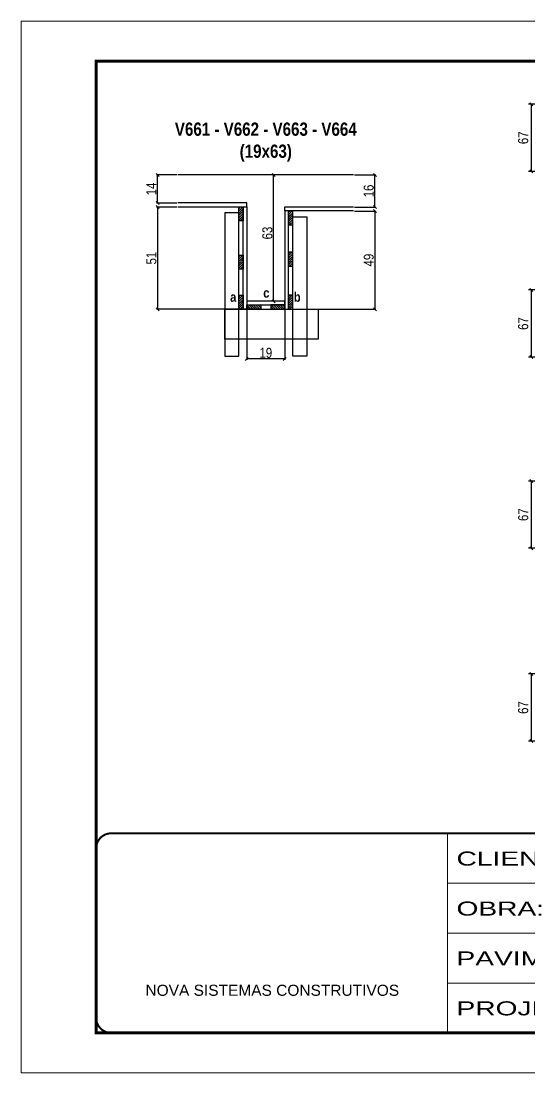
# Model space of a CAD drawing. Extents: x 3309 to 9563, y -2522 to 14608.
# Drawn here: x 3309 to 3816, y 10112 to 11162 of the extents above; entities that cross this region are included whole.
import ezdxf

# ---------------------------------------------------------------- set-up
doc = ezdxf.new("R2010")
doc.units = 0
doc.linetypes.add('CONTINUO', pattern=[0])
doc.linetypes.add('DASHED', pattern=[0.75, 0.5, -0.25])
for name, color, linetype, lineweight in [('CONCRETO', 251, 'Continuous', 25), ('Folhas', 255, 'Continuous', 9), ('SARRAFO DE PRESSAO', 251, 'DASHED', 9)]:
    doc.layers.add(name, color=color, linetype=linetype, lineweight=lineweight)
for name, color, linetype in [('COTA', 241, 'Continuous'), ('detalhes', 4, 'Continuous'), ('NOMENCLATURA', 7, 'Continuous'), ('Painéis', 200, 'Continuous'), ('SARR_2.2x7', 40, 'Continuous'), ('SARR_3.5x7', 81, 'Continuous')]:
    doc.layers.add(name, color=color, linetype=linetype)
doc.styles.add('ARIAL', font='arial.ttf')
doc.styles.add('COTA TECNICA', font='techl___.ttf', dxfattribs={"height": 10})
doc.styles.add('COTA TECNICA 2X', font='techl___.ttf', dxfattribs={"height": 10})
doc.styles.add('TECNICA', font='techb___.ttf', dxfattribs={"height": 10})
doc.styles.add('Tecnologia', font='')
doc.styles.get('Tecnologia').set_extended_font_data('Forgotten Futurist')
doc.dimstyles.new('PAINEL', dxfattribs={"dimtxt": 10, "dimasz": 3, "dimexe": 3, "dimexo": 3, "dimgap": 3, "dimtad": 1, "dimdec": 1, "dimzin": 12, "dimdsep": 46, "dimtxsty": 'COTA TECNICA', "dimblk1": 'OBLIQUE', "dimblk2": 'OBLIQUE', "dimsah": 1, "dimcen": 0.9, "dimclrd": 4, "dimclre": 4, "dimclrt": 240, "dimadec": 1, "dimazin": 3, "dimtfac": 1, "dimtdec": 1, "dimtmove": 0, "dimatfit": 3, "dimfxl": 1, "dimtolj": 1, "dimtzin": 12, "dimarcsym": 0})
doc.dimstyles.new('SECAO', dxfattribs={"dimscale": 0.333333, "dimtxt": 5, "dimasz": 9, "dimexe": 3, "dimexo": 3, "dimgap": 3, "dimtad": 1, "dimdec": 1, "dimlfac": 0.5, "dimzin": 12, "dimdsep": 46, "dimtxsty": 'COTA TECNICA 2X', "dimblk1": 'OBLIQUE', "dimblk2": 'OBLIQUE', "dimsah": 1, "dimcen": 0.9, "dimclrd": 4, "dimclre": 4, "dimclrt": 240, "dimadec": 1, "dimazin": 3, "dimtfac": 1, "dimtdec": 1, "dimtmove": 0, "dimatfit": 3, "dimfxl": 1, "dimtolj": 1, "dimtzin": 12, "dimarcsym": 0})
pattern_1 = [(135, (36770.1903, -112637.6236), (-1.122532015, -1.122532015), [])]
pattern_2 = [(45, (-119985.518, -22346.9925), (-1.122532015, 1.122532015), [])]

# ---------------------------------------------------------------- blocks, each defined once
blk = doc.blocks.new('9999999999')
at = {"color": 30, "linetype": 'CONTINUO'}
for p, q in [((98564.6, 34230.2), (98564.6, 34429.4)), ((98564.6, 34379.6), (99584, 34379.6)), ((98564.6, 34329.8), (99488, 34329.8)), ((98564.6, 34280), (99488, 34280))]:
    blk.add_line(p, q, dxfattribs=at)
at = {"color": 30, "linetype": 'CONTINUO', "const_width": 2}
blk.add_lwpolyline([(99584, 34230.2), (99584, 34414.4, 0.414214), (99569, 34429.4), (98229, 34429.4, 0.414214), (98214, 34414.4), (98214, 34245.2, 0.414214), (98229, 34230.2), (99584, 34230.2)], format="xyb", dxfattribs=at)
at = {"layer": 'Folhas'}
blk.add_lwpolyline([(98139, 34190.2), (99624, 34190.2), (99624, 35240.2), (98139, 35240.2)], close=True, dxfattribs=at)
at = {"layer": 'Folhas', "color": 30, "const_width": 3}
blk.add_lwpolyline([(98214, 34230.2), (99584, 34230.2), (99584, 35200.2), (98214, 35200.2)], close=True, dxfattribs=at)
at = {"color": 7, "linetype": 'Continuous', "ltscale": 5, "style": 'ARIAL'}
blk.add_text('NOVA SISTEMAS CONSTRUTIVOS', height=11.059, dxfattribs=at).set_placement((98263.2, 34267.2))
at = {"layer": 'Folhas', "color": 7, "style": 'Tecnologia', "width": 1.5}
for s, p in [('CLIENTE:', (98573.7, 34397.2)), ('OBRA:', (98573.7, 34347.3)), ('PAVIMENTO:', (98573.7, 34297.5)), ('PROJETO:', (98573.7, 34247.7))]:
    blk.add_text(s, height=14, dxfattribs=at).set_placement(p)
blk = doc.blocks.new('_Oblique')
at = {"color": 0, "linetype": 'ByBlock', "lineweight": -2}
blk.add_line((-0.5, -0.5), (0.5, 0.5), dxfattribs=at)
blk = doc.blocks.new('*D303')
at = {"layer": 'COTA', "color": 4, "lineweight": -2, "transparency": 16777216}
for p, q in [((3534.7, 10873.5), (3534.7, 10823.8)), ((3572.7, 10873.5), (3572.7, 10823.8)), ((3572.7, 10824.8), (3534.7, 10824.8))]:
    blk.add_line(p, q, dxfattribs=at)
at = {"layer": 'Defpoints', "color": 0, "transparency": 16777216}
for p in [(3534.7, 10874.5), (3572.7, 10874.5), (3534.7, 10824.8)]:
    blk.add_point(p, dxfattribs=at)
at = {"layer": 'COTA', "color": 4, "lineweight": -2, "transparency": 16777216, "xscale": 3, "yscale": 3, "zscale": 3, "rotation": 180}
blk.add_blockref('_Oblique', (3534.7, 10824.8), dxfattribs=at)
at = {"layer": 'COTA', "color": 4, "lineweight": -2, "transparency": 16777216, "xscale": 3, "yscale": 3, "zscale": 3}
blk.add_blockref('_Oblique', (3572.7, 10824.8), dxfattribs=at)
at = {"layer": 'COTA', "color": 240, "transparency": 16777216, "insert": (3553.7, 10830.9), "char_height": 10, "attachment_point": 5, "style": 'COTA TECNICA 2X'}
blk.add_mtext('\\A1;19', dxfattribs=at)
blk = doc.blocks.new('*D304')
at = {"layer": 'COTA', "color": 4, "lineweight": -2, "transparency": 16777216}
for p, q in [((3465, 10976.5), (3444.6, 10976.5)), ((3445.6, 10976.5), (3445.6, 10874.5)), ((3525.7, 10874.5), (3444.6, 10874.5))]:
    blk.add_line(p, q, dxfattribs=at)
at = {"layer": 'Defpoints', "color": 0, "transparency": 16777216}
for p in [(3466, 10976.5), (3445.6, 10874.5), (3526.7, 10874.5, 0)]:
    blk.add_point(p, dxfattribs=at)
at = {"layer": 'COTA', "color": 4, "lineweight": -2, "transparency": 16777216, "xscale": 3, "yscale": 3, "zscale": 3}
for p, rotation in [((3445.6, 10976.5), 90), ((3445.6, 10874.5), 270)]:
    blk.add_blockref('_Oblique', p, dxfattribs=dict(at, rotation=rotation))
at = {"layer": 'COTA', "color": 240, "transparency": 16777216, "insert": (3439.5, 10925.5), "char_height": 10, "attachment_point": 5, "rotation": 90, "style": 'COTA TECNICA 2X'}
blk.add_mtext('\\A1;51', dxfattribs=at)
blk = doc.blocks.new('*D305')
at = {"layer": 'COTA', "color": 4, "lineweight": -2, "transparency": 16777216}
for p, q in [((3642.4, 10972.5), (3663.6, 10972.5)), ((3662.6, 10972.5), (3662.6, 10874.5)), ((3581.7, 10874.5), (3663.6, 10874.5))]:
    blk.add_line(p, q, dxfattribs=at)
at = {"layer": 'Defpoints', "color": 0, "transparency": 16777216}
for p in [(3641.4, 10972.5), (3580.7, 10874.5, 0), (3662.6, 10874.5)]:
    blk.add_point(p, dxfattribs=at)
at = {"layer": 'COTA', "color": 4, "lineweight": -2, "transparency": 16777216, "xscale": 3, "yscale": 3, "zscale": 3}
for p, rotation in [((3662.6, 10972.5), 90), ((3662.6, 10874.5), 270)]:
    blk.add_blockref('_Oblique', p, dxfattribs=dict(at, rotation=rotation))
at = {"layer": 'COTA', "color": 240, "transparency": 16777216, "insert": (3656.5, 10923.5), "char_height": 10, "attachment_point": 5, "rotation": 90, "style": 'COTA TECNICA 2X'}
blk.add_mtext('\\A1;49', dxfattribs=at)
blk = doc.blocks.new('*D306')
at = {"layer": 'COTA', "color": 4, "lineweight": -2, "transparency": 16777216}
for p, q in [((3571.7, 11008.5), (3560.5, 11008.5)), ((3561.5, 10882.5), (3561.5, 11008.5)), ((3571.7, 10882.5), (3560.5, 10882.5))]:
    blk.add_line(p, q, dxfattribs=at)
at = {"layer": 'Defpoints', "color": 0, "transparency": 16777216}
for p in [(3561.5, 11008.5), (3572.7, 11008.5), (3572.7, 10882.5)]:
    blk.add_point(p, dxfattribs=at)
at = {"layer": 'COTA', "color": 4, "lineweight": -2, "transparency": 16777216, "xscale": 3, "yscale": 3, "zscale": 3}
for p, rotation in [((3561.5, 11008.5), 90), ((3561.5, 10882.5), 270)]:
    blk.add_blockref('_Oblique', p, dxfattribs=dict(at, rotation=rotation))
at = {"layer": 'COTA', "color": 240, "transparency": 16777216, "insert": (3555.3, 10950.5), "char_height": 10, "attachment_point": 5, "rotation": 90, "style": 'COTA TECNICA 2X'}
blk.add_mtext('\\A1;63', dxfattribs=at)
blk = doc.blocks.new('*D307')
at = {"layer": 'COTA', "color": 4, "lineweight": -2, "transparency": 16777216}
for p, q in [((3642.4, 11008.5), (3663.6, 11008.5)), ((3662.6, 10976.5), (3662.6, 11008.5)), ((3642.4, 10976.5), (3663.6, 10976.5))]:
    blk.add_line(p, q, dxfattribs=at)
at = {"layer": 'Defpoints', "color": 0, "transparency": 16777216}
for p in [(3641.4, 11008.5), (3662.6, 11008.5), (3641.4, 10976.5)]:
    blk.add_point(p, dxfattribs=at)
at = {"layer": 'COTA', "color": 4, "lineweight": -2, "transparency": 16777216, "xscale": 3, "yscale": 3, "zscale": 3}
for p, rotation in [((3662.6, 11008.5), 90), ((3662.6, 10976.5), 270)]:
    blk.add_blockref('_Oblique', p, dxfattribs=dict(at, rotation=rotation))
at = {"layer": 'COTA', "color": 240, "transparency": 16777216, "insert": (3656.5, 10992.5), "char_height": 10, "attachment_point": 5, "rotation": 90, "style": 'COTA TECNICA 2X'}
blk.add_mtext('\\A1;16', dxfattribs=at)
blk = doc.blocks.new('*D315')
at = {"layer": 'COTA', "color": 4, "lineweight": -2, "transparency": 16777216}
for p, q in [((3465, 11008.5), (3444.6, 11008.5)), ((3445.6, 10980.5), (3445.6, 11008.5)), ((3465, 10980.5), (3444.6, 10980.5))]:
    blk.add_line(p, q, dxfattribs=at)
at = {"layer": 'Defpoints', "color": 0, "transparency": 16777216}
for p in [(3445.6, 11008.5), (3466, 11008.5), (3466, 10980.5)]:
    blk.add_point(p, dxfattribs=at)
at = {"layer": 'COTA', "color": 4, "lineweight": -2, "transparency": 16777216, "xscale": 3, "yscale": 3, "zscale": 3}
for p, rotation in [((3445.6, 11008.5), 90), ((3445.6, 10980.5), 270)]:
    blk.add_blockref('_Oblique', p, dxfattribs=dict(at, rotation=rotation))
at = {"layer": 'COTA', "color": 240, "transparency": 16777216, "insert": (3439.5, 10994.5), "char_height": 10, "attachment_point": 5, "rotation": 90, "style": 'COTA TECNICA 2X'}
blk.add_mtext('\\A1;14', dxfattribs=at)
blk = doc.blocks.new('*D308')
at = {"layer": 'COTA', "color": 4, "lineweight": -2, "transparency": 16777216}
for p, q in [((3851.2, 11079.1), (3815.8, 11079.1)), ((3818.8, 11012.1), (3818.8, 11079.1)), ((3851.2, 11012.1), (3815.8, 11012.1))]:
    blk.add_line(p, q, dxfattribs=at)
at = {"layer": 'Defpoints', "color": 0, "transparency": 16777216}
for p in [(3818.8, 11079.1), (3854.2, 11079.1), (3854.2, 11012.1)]:
    blk.add_point(p, dxfattribs=at)
at = {"layer": 'COTA', "color": 4, "lineweight": -2, "transparency": 16777216, "xscale": 3, "yscale": 3, "zscale": 3}
for p, rotation in [((3818.8, 11079.1), 90), ((3818.8, 11012.1), 270)]:
    blk.add_blockref('_Oblique', p, dxfattribs=dict(at, rotation=rotation))
at = {"layer": 'COTA', "color": 240, "transparency": 16777216, "insert": (3810.7, 11045.6), "char_height": 10, "attachment_point": 5, "rotation": 90, "style": 'COTA TECNICA'}
blk.add_mtext('\\A1;67', dxfattribs=at)
blk = doc.blocks.new('*D1205')
at = {"layer": 'COTA', "color": 4, "lineweight": -2, "transparency": 16777216}
for p, q in [((3851.2, 10893.7), (3815.8, 10893.7)), ((3818.8, 10826.7), (3818.8, 10893.7)), ((3851.2, 10826.7), (3815.8, 10826.7))]:
    blk.add_line(p, q, dxfattribs=at)
at = {"layer": 'Defpoints', "color": 0, "transparency": 16777216}
for p in [(3818.8, 10893.7), (3854.2, 10893.7), (3854.2, 10826.7)]:
    blk.add_point(p, dxfattribs=at)
at = {"layer": 'COTA', "color": 4, "lineweight": -2, "transparency": 16777216, "xscale": 3, "yscale": 3, "zscale": 3}
for p, rotation in [((3818.8, 10893.7), 90), ((3818.8, 10826.7), 270)]:
    blk.add_blockref('_Oblique', p, dxfattribs=dict(at, rotation=rotation))
at = {"layer": 'COTA', "color": 240, "transparency": 16777216, "insert": (3810.7, 10860.2), "char_height": 10, "attachment_point": 5, "rotation": 90, "style": 'COTA TECNICA'}
blk.add_mtext('\\A1;67', dxfattribs=at)
blk = doc.blocks.new('*D1208')
at = {"layer": 'COTA', "color": 4, "lineweight": -2, "transparency": 16777216}
for p, q in [((3851.2, 10510.4), (3815.8, 10510.4)), ((3818.8, 10443.4), (3818.8, 10510.4)), ((3851.2, 10443.4), (3815.8, 10443.4))]:
    blk.add_line(p, q, dxfattribs=at)
at = {"layer": 'Defpoints', "color": 0, "transparency": 16777216}
for p in [(3818.8, 10510.4), (3854.2, 10510.4), (3854.2, 10443.4)]:
    blk.add_point(p, dxfattribs=at)
at = {"layer": 'COTA', "color": 4, "lineweight": -2, "transparency": 16777216, "xscale": 3, "yscale": 3, "zscale": 3}
for p, rotation in [((3818.8, 10510.4), 90), ((3818.8, 10443.4), 270)]:
    blk.add_blockref('_Oblique', p, dxfattribs=dict(at, rotation=rotation))
at = {"layer": 'COTA', "color": 240, "transparency": 16777216, "insert": (3810.7, 10476.9), "char_height": 10, "attachment_point": 5, "rotation": 90, "style": 'COTA TECNICA'}
blk.add_mtext('\\A1;67', dxfattribs=at)
blk = doc.blocks.new('*D1211')
at = {"layer": 'COTA', "color": 4, "lineweight": -2, "transparency": 16777216}
for p, q in [((3851.2, 10702.9), (3815.8, 10702.9)), ((3818.8, 10635.9), (3818.8, 10702.9)), ((3851.2, 10635.9), (3815.8, 10635.9))]:
    blk.add_line(p, q, dxfattribs=at)
at = {"layer": 'Defpoints', "color": 0, "transparency": 16777216}
for p in [(3818.8, 10702.9), (3854.2, 10702.9), (3854.2, 10635.9)]:
    blk.add_point(p, dxfattribs=at)
at = {"layer": 'COTA', "color": 4, "lineweight": -2, "transparency": 16777216, "xscale": 3, "yscale": 3, "zscale": 3}
for p, rotation in [((3818.8, 10702.9), 90), ((3818.8, 10635.9), 270)]:
    blk.add_blockref('_Oblique', p, dxfattribs=dict(at, rotation=rotation))
at = {"layer": 'COTA', "color": 240, "transparency": 16777216, "insert": (3810.7, 10669.4), "char_height": 10, "attachment_point": 5, "rotation": 90, "style": 'COTA TECNICA'}
blk.add_mtext('\\A1;67', dxfattribs=at)

msp = doc.modelspace()

# ---------------------------------------------------------------- hatches: boundary and pattern name
at = {"layer": 'SARR_2.2x7'}
h = msp.add_hatch(dxfattribs=at)
h.set_pattern_fill('ANSI31', color=256, scale=0.5)
h.set_pattern_definition([(45, (-119985.518, -22258.9925), (-1.122532015, 1.122532015), [])])
h.paths.add_polyline_path([(3526.65, 10962.55), (3531.05, 10962.55), (3531.05, 10976.55), (3526.65, 10976.55)])
h = msp.add_hatch(dxfattribs=at)
h.set_pattern_fill('ANSI31', color=256, scale=0.5)
h.set_pattern_definition([(45, (-119985.518, -22262.9925), (-1.122532015, 1.122532015), [])])
h.paths.add_polyline_path([(3580.65, 10958.55), (3576.25, 10958.55), (3576.25, 10972.55), (3580.65, 10972.55)])
h = msp.add_hatch(dxfattribs=at)
h.set_pattern_fill('ANSI31', color=256, scale=0.5)
h.set_pattern_definition([(45, (-119985.518, -22303.9925), (-1.122532015, 1.122532015), [])])
h.paths.add_polyline_path([(3580.65, 10917.55), (3576.25, 10917.55), (3576.25, 10931.55), (3580.65, 10931.55)])
h = msp.add_hatch(dxfattribs=at)
h.set_pattern_fill('ANSI31', color=256, scale=0.5)
h.set_pattern_definition([(45, (-119985.518, -22306.9925), (-1.122532015, 1.122532015), [])])
h.paths.add_polyline_path([(3526.65, 10914.55), (3531.05, 10914.55), (3531.05, 10928.55), (3526.65, 10928.55)])
h = msp.add_hatch(dxfattribs=at)
h.set_pattern_fill('ANSI31', color=256, scale=0.5)
h.set_pattern_definition(pattern_2)
h.paths.add_polyline_path([(3526.65, 10874.55), (3531.05, 10874.55), (3531.05, 10888.55), (3526.65, 10888.55)])
h = msp.add_hatch(dxfattribs=at)
h.set_pattern_fill('ANSI31', color=256, scale=0.5)
h.set_pattern_definition(pattern_2)
h.paths.add_polyline_path([(3580.65, 10874.55), (3576.25, 10874.55), (3576.25, 10888.55), (3580.65, 10888.55)])
h = msp.add_hatch(dxfattribs=at)
h.set_pattern_fill('ANSI31', color=256, scale=0.5, angle=90)
h.set_pattern_definition(pattern_1)
h.paths.add_polyline_path([(3548.65, 10874.55), (3548.65, 10878.95), (3534.65, 10878.95), (3534.65, 10874.55)])
h = msp.add_hatch(dxfattribs=at)
h.set_pattern_fill('ANSI31', color=256, scale=0.5, angle=90)
h.set_pattern_definition(pattern_1)
h.paths.add_polyline_path([(3558.65, 10878.95), (3558.65, 10874.55), (3572.65, 10874.55), (3572.65, 10878.95)])

# ---------------------------------------------------------------- linework, layer by layer
at = {"layer": 'CONCRETO', "linetype": 'Continuous'}
msp.add_line((3641.35, 11008.55), (3465.95, 11008.55), dxfattribs=at)
at = {"layer": 'Painéis', "linetype": 'Continuous', "elevation": 0}
for points in [[(3465.95, 10976.55), (3534.65, 10976.55), (3534.65, 10980.55), (3465.95, 10980.55)], [(3641.35, 10972.55), (3572.65, 10972.55), (3572.65, 10976.55), (3641.35, 10976.55)]]:
    msp.add_lwpolyline(points, dxfattribs=at)
at = {"layer": 'Painéis', "linetype": 'Continuous'}
for points in [[(3531.05, 10874.55), (3531.05, 10976.55), (3534.65, 10976.55), (3534.65, 10874.55)], [(3576.25, 10874.55), (3576.25, 10972.55), (3572.65, 10972.55), (3572.65, 10874.55)], [(3572.65, 10882.55), (3534.65, 10882.55), (3534.65, 10878.95), (3572.65, 10878.95)]]:
    msp.add_lwpolyline(points, close=True, dxfattribs=at)
at = {"layer": 'SARR_2.2x7'}
for points in [[(3531.05, 10976.55), (3531.05, 10962.55), (3526.65, 10962.55), (3526.65, 10976.55)], [(3576.25, 10972.55), (3576.25, 10958.55), (3580.65, 10958.55), (3580.65, 10972.55)], [(3576.25, 10931.55), (3576.25, 10917.55), (3580.65, 10917.55), (3580.65, 10931.55)], [(3531.05, 10928.55), (3531.05, 10914.55), (3526.65, 10914.55), (3526.65, 10928.55)], [(3531.05, 10888.55), (3531.05, 10874.55), (3526.65, 10874.55), (3526.65, 10888.55)], [(3576.25, 10888.55), (3576.25, 10874.55), (3580.65, 10874.55), (3580.65, 10888.55)], [(3534.65, 10878.95), (3548.65, 10878.95), (3548.65, 10874.55), (3534.65, 10874.55)], [(3572.65, 10878.95), (3558.65, 10878.95), (3558.65, 10874.55), (3572.65, 10874.55)]]:
    msp.add_lwpolyline(points, close=True, dxfattribs=at)
at = {"layer": 'SARR_3.5x7'}
for points in [[(3526.65, 10970.55), (3512.65, 10970.55), (3512.65, 10827.57), (3526.65, 10827.57)], [(3580.65, 10966.55), (3594.65, 10966.55), (3594.65, 10827.57), (3580.65, 10827.57)], [(3512.65, 10874.55), (3605.84, 10874.55), (3605.84, 10844.46), (3512.65, 10844.46)]]:
    msp.add_lwpolyline(points, close=True, dxfattribs=at)

# ---------------------------------------------------------------- block references
at = {"layer": 'SARRAFO DE PRESSAO', "color": 6, "linetype": 'ByBlock'}
msp.add_blockref('9999999999', (-94829.61, -24078.07), dxfattribs=at)

# ---------------------------------------------------------------- texts
at = {"layer": 'detalhes', "style": 'TECNICA'}
for s, p in [('a', (3518.13, 10881.91)), ('c', (3551.2, 10886.02)), ('b', (3581.69, 10881.9))]:
    msp.add_text(s, height=9.6, dxfattribs=at).set_placement(p)
at = {"layer": 'NOMENCLATURA', "insert": (3553.68, 11060.82), "char_height": 13.2, "attachment_point": 2, "style": 'TECNICA'}
msp.add_mtext_dynamic_manual_height_columns('V661 - V662 - V663 - V664\\P(19x63)', width=249.7419, gutter_width=1, heights=[0], dxfattribs=at)

# ---------------------------------------------------------------- dimensions: what is measured, and where the dimension line sits
at = {"layer": 'COTA'}
for base, p1, p2, dimstyle, picture, middle in [((3818.76, 11079.11), (3854.22, 11012.11), (3854.22, 11079.11), 'PAINEL', '*D308', (3810.66, 11045.61)), ((3445.6, 11008.55), (3465.95, 10980.55), (3465.95, 11008.55), 'SECAO', '*D315', (3439.53, 10994.55)), ((3662.57, 11008.55), (3641.35, 10976.55), (3641.35, 11008.55), 'SECAO', '*D307', (3656.47, 10992.55)), ((3445.6, 10874.55, 0), (3465.95, 10976.55), (3526.65, 10874.55), 'SECAO', '*D304', (3439.49, 10925.55, 0)), ((3662.57, 10874.55, 0), (3641.35, 10972.55), (3580.65, 10874.55), 'SECAO', '*D305', (3656.47, 10923.55, 0)), ((3818.76, 10893.66), (3854.22, 10826.66), (3854.22, 10893.66), 'PAINEL', '*D1205', (3810.66, 10860.16)), ((3818.76, 10702.88), (3854.22, 10635.88), (3854.22, 10702.88), 'PAINEL', '*D1211', (3810.66, 10669.38)), ((3818.76, 10510.38), (3854.22, 10443.38), (3854.22, 10510.38), 'PAINEL', '*D1208', (3810.66, 10476.88))]:
    dim = msp.add_linear_dim(base=base, p1=p1, p2=p2, angle=90, dimstyle=dimstyle, dxfattribs=at)
    dim.commit()
    dim.dimension.update_dxf_attribs({"geometry": picture, "text_midpoint": middle})
for base, p1, p2, angle, picture, middle in [((3561.48, 11008.55), (3572.65, 10882.55), (3572.65, 11008.55), 90, '*D306', (3561.48, 10950.55)), ((3534.65, 10824.8), (3572.65, 10874.55), (3534.65, 10874.55), 180, '*D303', (3553.65, 10824.8))]:
    dim = msp.add_linear_dim(base=base, p1=p1, p2=p2, angle=angle, dimstyle='SECAO', dxfattribs=at)
    dim.commit()
    dim.dimension.update_dxf_attribs({"geometry": picture, "text_midpoint": middle, "dimtype": 160})

doc.saveas('drawing.dxf')
